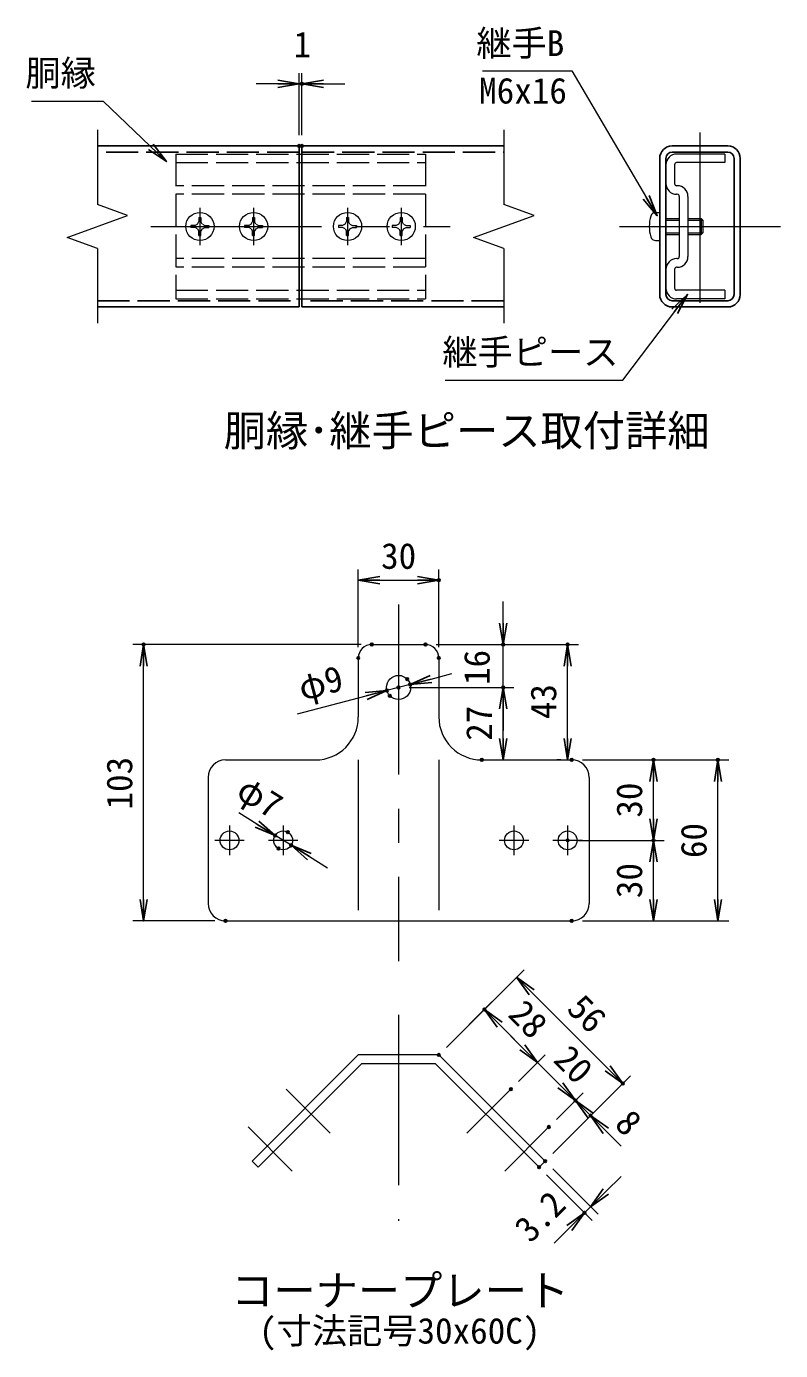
# Model space of a CAD drawing. Units: millimetres, scale not verified, with parts at other scales. Extents: x -4200 to 4200, y -2970 to 2970.
# Drawn here: x 686 to 2091, y -1481 to 988 of the extents above; entities that cross this region are included whole.
import ezdxf
from ezdxf.enums import TextEntityAlignment as Align

# ---------------------------------------------------------------- set-up
doc = ezdxf.new("R2010")
doc.units = ezdxf.units.MM
doc.header["$LTSCALE"] = 10
doc.header["$PDMODE"] = 32
doc.header["$PDSIZE"] = 5
doc.linetypes.add('DASHED', pattern=[7.5, 6, -1.5])
doc.linetypes.add('USER1', pattern=[50.8, 31.75, -6.35, 6.35, -6.35])
for name, color, linetype, lineweight in [('0-1_D-TTL-TXT', 7, 'Continuous', 25), ('0-2_D-BMK', 2, 'USER1', 13), ('0-3_D-STR3', 3, 'Continuous', 13), ('0-4_D-STR-DIM', 7, 'Continuous', 13), ('0-5_0', 7, 'Continuous', 25), ('0-9_D-STR1', 1, 'Continuous', 25), ('0-B_D-STR-TXT', 7, 'Continuous', 13)]:
    doc.layers.add(name, color=color, linetype=linetype, lineweight=lineweight)
doc.layers.add('0-6_Defpoints', color=8, linetype='Continuous')
doc.styles.add('ＭＳ ゴシック', font='')
doc.styles.get('ＭＳ ゴシック').set_extended_font_data('MS Gothic')

# ---------------------------------------------------------------- blocks, each defined once
blk = doc.blocks.new('_Open')
at = {"layer": '0-5_0'}
blk.add_line((-10, 1.667), (0, 0), dxfattribs=at)
blk.add_lwpolyline([(-10, -1.667), (0, 0), (-10, 0)], dxfattribs=at)

msp = doc.modelspace()

# ---------------------------------------------------------------- linework, layer by layer
at = {"layer": '0-2_D-BMK'}
for p, q in [((1940.96, 789.81), (1940.96, 439.81)), ((1009.3, 649.81), (1009.3, 579.81)), ((1109.3, 649.81), (1109.3, 579.81)), ((1284.3, 649.81), (1284.3, 579.81)), ((1384.3, 649.81), (1384.3, 579.81)), ((918.06, 614.81), (1475.54, 614.81)), ((1790.96, 614.81), (2090.96, 614.81)), ((1379.38, -89.57), (1379.38, -754.57)), ((1064.38, -502.07), (1064.38, -557.07)), ((1164.38, -502.07), (1164.38, -557.07)), ((1594.38, -502.07), (1594.38, -557.07)), ((1694.38, -502.07), (1694.38, -557.07)), ((1091.88, -529.57), (1036.88, -529.57)), ((1191.88, -529.57), (1136.88, -529.57)), ((1621.88, -529.57), (1566.88, -529.57)), ((1721.88, -529.57), (1666.88, -529.57)), ((1379.38, -854.57), (1379.38, -1238.88)), ((1252.12, -1075.31), (1169.96, -993.14)), ((1506.63, -1075.31), (1588.8, -993.14)), ((1181.41, -1146.02), (1099.25, -1063.85)), ((1577.35, -1146.02), (1659.51, -1063.85))]:
    msp.add_line(p, q, dxfattribs=at)
at = {"layer": '0-3_D-STR3', "linetype": 'DASHED'}
for p, q in [((964.3, 749.81), (964.3, 479.81)), ((964.3, 749.81), (1429.3, 749.81)), ((1429.3, 749.81), (1429.3, 479.81)), ((964.3, 733.81), (1429.3, 733.81)), ((1429.3, 690.81), (964.3, 690.81)), ((1429.3, 674.81), (964.3, 674.81)), ((1429.3, 554.81), (964.3, 554.81)), ((1429.3, 538.81), (964.3, 538.81)), ((964.3, 495.81), (1429.3, 495.81)), ((964.3, 479.81), (1429.3, 479.81))]:
    msp.add_line(p, q, dxfattribs=at)
at = {"layer": '0-3_D-STR3'}
for p, q in [((1987.46, 749.81), (1897.46, 749.81)), ((1987.46, 749.81), (1987.46, 733.81)), ((1877.46, 729.81), (1877.46, 694.81)), ((1893.46, 729.81), (1893.46, 694.81)), ((1987.46, 733.81), (1897.46, 733.81)), ((1898.46, 690.81), (1897.46, 690.81)), ((1898.46, 674.81), (1897.46, 674.81)), ((1902.46, 670.81), (1902.46, 558.81)), ((1918.46, 670.81), (1918.46, 558.81)), ((1004.8, 619.13), (1000.16, 616.77)), ((1004.89, 619.22), (1007.34, 623.83)), ((1007.47, 631.56), (1007.34, 623.83)), ((1007.35, 631.56), (1011.13, 631.56)), ((1011.13, 631.56), (1011.26, 623.83)), ((1013.72, 619.22), (1011.26, 623.83)), ((1013.81, 619.13), (1018.45, 616.77)), ((1104.8, 619.13), (1100.16, 616.77)), ((1104.89, 619.22), (1107.34, 623.83)), ((1107.47, 631.56), (1107.34, 623.83)), ((1107.35, 631.56), (1111.13, 631.56)), ((1111.13, 631.56), (1111.26, 623.83)), ((1113.72, 619.22), (1111.26, 623.83)), ((1113.81, 619.13), (1118.45, 616.77)), ((1279.8, 619.13), (1275.16, 616.77)), ((1279.89, 619.22), (1282.34, 623.83)), ((1282.47, 631.56), (1282.34, 623.83)), ((1282.35, 631.56), (1286.13, 631.56)), ((1286.13, 631.56), (1286.26, 623.83)), ((1288.72, 619.22), (1286.26, 623.83)), ((1288.81, 619.13), (1293.45, 616.77)), ((1379.8, 619.13), (1375.16, 616.77)), ((1379.89, 619.22), (1382.34, 623.83)), ((1382.47, 631.56), (1382.34, 623.83)), ((1382.35, 631.56), (1386.13, 631.56)), ((1386.13, 631.56), (1386.26, 623.83)), ((1388.72, 619.22), (1386.26, 623.83)), ((1388.81, 619.13), (1393.45, 616.77)), ((1858.33, 641.06), (1865.96, 641.06)), ((1865.96, 641.06), (1865.96, 588.56)), ((1877.46, 629.81), (1902.46, 629.81)), ((1877.46, 626.81), (1902.46, 626.81)), ((1918.46, 629.81), (1942.96, 629.81)), ((1918.46, 626.81), (1945.96, 626.81)), ((1942.96, 629.81), (1942.96, 599.81)), ((1945.96, 626.81), (1942.96, 629.81)), ((1945.96, 626.81), (1945.96, 602.81)), ((1000.16, 616.77), (992.55, 616.64)), ((992.55, 616.64), (992.55, 612.98)), ((992.55, 616.64), (992.55, 612.98)), ((1000.16, 612.85), (992.55, 612.98)), ((1004.8, 610.48), (1000.16, 612.85)), ((1004.89, 610.4), (1007.34, 605.79)), ((1007.47, 598.06), (1007.34, 605.79)), ((1007.47, 598.06), (1011.13, 598.06)), ((1011.13, 598.06), (1011.26, 605.79)), ((1013.72, 610.4), (1011.26, 605.79)), ((1013.81, 610.48), (1018.45, 612.85)), ((1018.45, 612.85), (1026.05, 612.98)), ((1100.16, 616.77), (1092.55, 616.64)), ((1092.55, 616.64), (1092.55, 612.98)), ((1092.55, 616.64), (1092.55, 612.98)), ((1100.16, 612.85), (1092.55, 612.98)), ((1104.8, 610.48), (1100.16, 612.85)), ((1104.89, 610.4), (1107.34, 605.79)), ((1107.47, 598.06), (1107.34, 605.79)), ((1107.47, 598.06), (1111.13, 598.06)), ((1111.13, 598.06), (1111.26, 605.79)), ((1113.72, 610.4), (1111.26, 605.79)), ((1113.81, 610.48), (1118.45, 612.85)), ((1118.45, 612.85), (1126.05, 612.98)), ((1275.16, 616.77), (1267.55, 616.64)), ((1267.55, 616.64), (1267.55, 612.98)), ((1267.55, 616.64), (1267.55, 612.98)), ((1275.16, 612.85), (1267.55, 612.98)), ((1279.8, 610.48), (1275.16, 612.85)), ((1279.89, 610.4), (1282.34, 605.79)), ((1282.47, 598.06), (1282.34, 605.79)), ((1282.47, 598.06), (1286.13, 598.06)), ((1286.13, 598.06), (1286.26, 605.79)), ((1288.72, 610.4), (1286.26, 605.79)), ((1288.81, 610.48), (1293.45, 612.85)), ((1293.45, 612.85), (1301.05, 612.98)), ((1375.16, 616.77), (1367.55, 616.64)), ((1367.55, 616.64), (1367.55, 612.98)), ((1367.55, 616.64), (1367.55, 612.98)), ((1375.16, 612.85), (1367.55, 612.98)), ((1379.8, 610.48), (1375.16, 612.85)), ((1379.89, 610.4), (1382.34, 605.79)), ((1382.47, 598.06), (1382.34, 605.79)), ((1382.47, 598.06), (1386.13, 598.06)), ((1386.13, 598.06), (1386.26, 605.79)), ((1388.72, 610.4), (1386.26, 605.79)), ((1388.81, 610.48), (1393.45, 612.85)), ((1393.45, 612.85), (1401.05, 612.98)), ((1877.46, 602.81), (1902.46, 602.81)), ((1877.46, 599.81), (1902.46, 599.81)), ((1918.46, 602.81), (1945.96, 602.81)), ((1918.46, 599.81), (1942.96, 599.81)), ((1945.96, 602.81), (1942.96, 599.81)), ((1858.33, 588.56), (1865.96, 588.56)), ((1898.46, 554.81), (1897.46, 554.81)), ((1877.46, 534.81), (1877.46, 499.81)), ((1893.46, 534.81), (1893.46, 499.81)), ((1898.46, 538.81), (1897.46, 538.81)), ((1987.46, 495.81), (1897.46, 495.81)), ((1987.46, 495.81), (1987.46, 479.81)), ((1987.46, 479.81), (1897.46, 479.81)), ((1329.38, -164.57), (1429.38, -164.57)), ((1304.38, -189.57), (1304.38, -299.57)), ((1454.38, -189.57), (1454.38, -299.57)), ((1056.88, -379.57), (1224.38, -379.57)), ((1304.38, -379.57), (1304.38, -659.57)), ((1454.38, -379.57), (1454.38, -659.57)), ((1534.38, -379.57), (1701.88, -379.57)), ((1534.38, -379.57), (1608.67, -379.57)), ((1024.38, -412.07), (1024.38, -647.07)), ((1734.38, -412.07), (1734.38, -647.07)), ((1056.88, -679.57), (1701.88, -679.57))]:
    msp.add_line(p, q, dxfattribs=at)
for points in [[(1018.45, 616.77), (1026.05, 616.64), (1026.05, 612.98)], [(1118.45, 616.77), (1126.05, 616.64), (1126.05, 612.98)], [(1293.45, 616.77), (1301.05, 616.64), (1301.05, 612.98)], [(1393.45, 616.77), (1401.05, 616.64), (1401.05, 612.98)]]:
    msp.add_lwpolyline(points, dxfattribs=at)
msp.add_lwpolyline([(1652.37, -1127.56), (1454.38, -929.57), (1304.38, -929.57), (1106.39, -1127.56), (1117.7, -1138.88), (1311.01, -945.57), (1447.75, -945.57), (1641.06, -1138.88)], close=True, dxfattribs=at)
for centre, radius in [((1009.3, 614.81), 26.25), ((1109.3, 614.81), 26.25), ((1284.3, 614.81), 26.25), ((1384.3, 614.81), 26.25), ((1379.38, -244.57), 22.5), ((1064.38, -529.57), 17.5), ((1164.38, -529.57), 17.5), ((1594.38, -529.57), 17.5), ((1694.38, -529.57), 17.5)]:
    msp.add_circle(centre, radius, dxfattribs=at)
for centre, radius, start, end in [((1897.46, 729.81), 20, 90, 180), ((1897.46, 729.81), 4, 90, 180), ((1897.46, 694.81), 20, 180, 270), ((1897.46, 694.81), 4, 180, 270), ((1898.46, 670.81), 20, 0, 90), ((1898.46, 670.81), 4, 0, 90), ((1916.46, 614.81), 70, 163.92714, 196.07286), ((1858.33, 631.56), 9.5, 90, 163.92714), ((1858.33, 598.06), 9.5, 196.07286, 270), ((1897.46, 534.81), 20, 90, 180), ((1898.46, 558.81), 4, 270, 0), ((1898.46, 558.81), 20, 270, 0), ((1897.46, 534.81), 4, 90, 180), ((1897.46, 499.81), 20, 180, 270), ((1897.46, 499.81), 4, 180, 270), ((1329.38, -189.57), 25, 90, 180), ((1429.38, -189.57), 25, 0, 90), ((1224.38, -299.57), 80, 270, 0), ((1534.38, -299.57), 80, 180.00014, 270.00022), ((1056.88, -412.07), 32.5, 90, 180), ((1701.88, -412.07), 32.5, 0, 90), ((1056.88, -647.07), 32.5, 180, 270), ((1701.88, -647.07), 32.5, 270, 0)]:
    msp.add_arc(centre, radius, start, end, dxfattribs=at)
at = {"layer": '0-4_D-STR-DIM'}
for p, q in [((1194.3, 784.81), (1194.3, 900.77)), ((1199.3, 784.81), (1199.3, 900.77)), ((1154.3, 880.77), (1114.3, 880.77)), ((1194.3, 880.77), (1199.3, 880.77)), ((1239.3, 880.77), (1279.3, 880.77)), ((818.16, 794.81), (818.16, 655.85)), ((1575.44, 794.81), (1575.44, 655.85)), ((874.55, 635.33), (818.16, 655.85)), ((1631.82, 635.33), (1575.44, 655.85)), ((761.78, 594.29), (874.55, 635.33)), ((1519.06, 594.29), (1631.82, 635.33)), ((818.16, 573.77), (761.78, 594.29)), ((1575.44, 573.77), (1519.06, 594.29)), ((818.16, 573.77), (818.16, 434.81)), ((1575.44, 573.77), (1575.44, 434.81)), ((1304.38, -169.57), (1304.38, -24.57)), ((1454.38, -169.57), (1454.38, -24.57)), ((1344.38, -44.57), (1414.38, -44.57)), ((1574.38, -124.57), (1574.38, -84.57)), ((1309.38, -164.57), (884.38, -164.57)), ((1449.38, -164.57), (1714.38, -164.57)), ((1449.38, -164.57), (1594.38, -164.57)), ((1574.38, -244.57), (1574.38, -164.57)), ((904.38, -639.57), (904.38, -204.57)), ((1439.85, -228.76), (1478.54, -218.64)), ((1694.38, -339.57), (1694.38, -204.57)), ((1401.15, -238.88), (1357.61, -250.27)), ((1399.38, -244.57), (1594.38, -244.57)), ((1399.38, -244.57), (1594.38, -244.57)), ((1191.31, -293.76), (1318.91, -260.39)), ((1574.38, -339.57), (1574.38, -284.57)), ((1574.38, -284.57), (1574.38, -324.57)), ((1554.38, -379.57), (1594.38, -379.57)), ((1681.88, -379.57), (1674.38, -379.57)), ((1721.88, -379.57), (1994.38, -379.57)), ((1721.88, -379.57), (1874.38, -379.57)), ((1854.38, -489.57), (1854.38, -419.57)), ((1974.38, -639.57), (1974.38, -419.57)), ((1115.55, -499.22), (1081.57, -478.1)), ((1179.24, -538.81), (1149.52, -520.33)), ((1714.38, -529.57), (1874.38, -529.57)), ((1714.38, -529.57), (1874.38, -529.57)), ((1213.21, -559.93), (1247.19, -581.05)), ((1854.38, -639.57), (1854.38, -569.57)), ((1036.88, -679.57), (884.38, -679.57)), ((1721.88, -679.57), (1994.38, -679.57)), ((1721.88, -679.57), (1874.38, -679.57)), ((1468.52, -915.43), (1613.37, -770.58)), ((1627.52, -813), (1768.94, -954.43)), ((1468.52, -915.43), (1553.37, -830.58)), ((1609.94, -915.43), (1567.52, -873)), ((1609.94, -915.43), (1581.66, -887.15)), ((1602.94, -979), (1652.37, -929.57)), ((1602.94, -979), (1652.37, -929.57)), ((1638.23, -943.72), (1708.94, -1014.43)), ((1680.65, -986.14), (1652.37, -957.86)), ((1666.51, -1113.42), (1811.36, -968.57)), ((1673.65, -1049.71), (1723.08, -1000.28)), ((1673.65, -1049.71), (1723.08, -1000.28)), ((1666.51, -1113.42), (1751.36, -1028.57)), ((1708.94, -1014.43), (1737.22, -1042.71)), ((1737.22, -1042.71), (1765.51, -1070.99)), ((1765.51, -1070.99), (1793.79, -1099.28)), ((1655.2, -1153.02), (1740.05, -1237.87)), ((1666.51, -1141.71), (1751.36, -1226.56)), ((1765.51, -1184.13), (1793.79, -1155.85)), ((1737.22, -1212.42), (1725.91, -1223.73)), ((1697.62, -1252.01), (1669.34, -1280.3))]:
    msp.add_line(p, q, dxfattribs=at)
at = {"layer": '0-6_Defpoints'}
for p in [(1199.3, 880.77), (1194.3, 764.81), (1199.3, 764.81), (1454.38, -44.57), (904.38, -164.57), (1329.38, -164.57), (1429.38, -164.57), (1429.38, -164.57), (1574.38, -164.57), (1694.38, -164.57), (1304.38, -189.57), (1454.38, -189.57), (1379.38, -244.57), (1395.68, -229.06), (1401.15, -238.88), (1574.38, -244.57), (1357.61, -250.27), (1363.08, -260.08), (1534.38, -379.57), (1701.88, -379.57), (1854.38, -379.57), (1974.38, -379.57), (1149.52, -520.33), (1172.97, -514.33), (1155.79, -544.82), (1179.24, -538.81), (1694.38, -529.57), (1854.38, -529.57), (1056.88, -679.57), (1701.88, -679.57), (1539.23, -844.72), (1454.38, -929.57), (1454.38, -929.57), (1797.22, -982.71), (1588.8, -993.14), (1708.94, -1014.43), (1737.22, -1042.71), (1659.51, -1063.85), (1652.37, -1127.56), (1652.37, -1127.56), (1641.06, -1138.88), (1725.91, -1223.73)]:
    msp.add_point(p, dxfattribs=at)
at = {"layer": '0-9_D-STR1'}
for p, q in [((1194.3, 764.81), (818.16, 764.81)), ((1194.3, 764.81), (1194.3, 464.81)), ((1199.3, 764.81), (1575.44, 764.81)), ((1199.3, 764.81), (1199.3, 464.81)), ((1865.96, 741.81), (1865.96, 487.81)), ((1877.46, 741.81), (1877.46, 487.81)), ((1992.96, 764.81), (1888.96, 764.81)), ((1992.96, 753.31), (1888.96, 753.31)), ((2004.46, 487.81), (2004.46, 741.81)), ((2015.96, 487.81), (2015.96, 741.81)), ((1888.96, 476.31), (1992.96, 476.31)), ((818.16, 464.81), (1194.3, 464.81)), ((1575.44, 464.81), (1199.3, 464.81)), ((1888.96, 464.81), (1992.96, 464.81))]:
    msp.add_line(p, q, dxfattribs=at)
at = {"layer": '0-9_D-STR1', "linetype": 'DASHED'}
for p, q in [((1194.3, 753.31), (818.16, 753.31)), ((1199.3, 753.31), (1575.44, 753.31)), ((818.16, 476.31), (1194.3, 476.31)), ((1575.44, 476.31), (1199.3, 476.31))]:
    msp.add_line(p, q, dxfattribs=at)
at = {"layer": '0-9_D-STR1'}
for centre, radius, start, end in [((1888.96, 741.81), 23, 90, 180), ((1888.96, 741.81), 11.5, 90, 180), ((1992.96, 741.81), 23, 0, 90), ((1992.96, 741.81), 11.5, 0, 90), ((1888.96, 487.81), 23, 180, 270), ((1888.96, 487.81), 11.5, 180, 270), ((1992.96, 487.81), 11.5, 270, 0), ((1992.96, 487.81), 23, 270, 0)]:
    msp.add_arc(centre, radius, start, end, dxfattribs=at)
at = {"layer": '0-B_D-STR-TXT'}
for points in [[(1535.6, 904.73), (1702.44, 904.73), (1860.22, 636.4)], [(695.23, 848.37), (829.27, 848.37), (945.44, 737.16)], [(1466.24, 328.02), (1797.12, 328.02), (1916.75, 486.53)]]:
    msp.add_lwpolyline(points, dxfattribs=at)

# ---------------------------------------------------------------- block references
at = {"layer": '0-4_D-STR-DIM', "xscale": 4, "yscale": 4}
for p in [(1194.3, 880.77), (1454.38, -44.57)]:
    msp.add_blockref('_Open', p, dxfattribs=at)
for p, rotation in [((1199.3, 880.77), 180), ((1304.38, -44.57), 180), ((1574.38, -164.57), 270), ((904.38, -164.57), 90), ((1694.38, -164.57), 90), ((1357.61, -250.27), 14.6554), ((1401.15, -238.88), 194.6554), ((1574.38, -244.57), 90), ((1574.38, -244.57), 90), ((1574.38, -379.57), 270), ((1694.38, -379.57), 270), ((1854.38, -379.57), 90), ((1974.38, -379.57), 90), ((1149.52, -520.33), 328.13461), ((1854.38, -529.57), 270), ((1179.24, -538.81), 148.13461), ((1854.38, -529.57), 90), ((904.38, -679.57), 270), ((1854.38, -679.57), 270), ((1974.38, -679.57), 270), ((1599.23, -784.72), 134.99996), ((1539.23, -844.72), 134.99992), ((1638.23, -943.72), 314.99992), ((1638.23, -943.72), 314.99992), ((1797.22, -982.71), 314.99996), ((1708.94, -1014.43), 314.99992), ((1708.94, -1014.43), 134.99992), ((1737.22, -1042.71), 134.99992), ((1737.22, -1212.42), 224.99985), ((1725.91, -1223.73), 44.99985)]:
    msp.add_blockref('_Open', p, dxfattribs=dict(at, rotation=rotation))
at = {"layer": '0-B_D-STR-TXT', "xscale": 4, "yscale": 4}
for p, rotation in [((946.89, 735.79), 316.73834), ((1861.24, 634.68), 300.77242), ((1917.96, 488.12), 52.50057)]:
    msp.add_blockref('_Open', p, dxfattribs=dict(at, rotation=rotation))

# ---------------------------------------------------------------- texts
at = {"layer": '0-1_D-TTL-TXT', "style": 'ＭＳ ゴシック'}
for s, height, p in [('胴縁･継手ピース取付詳細', 57.7, (1053.57, 188.07)), ('コーナープレート', 57.7, (1067.5, -1414.83)), ('(寸法記号30x60C)', 48.09, (1119.48, -1482.12))]:
    msp.add_text(s, height=height, dxfattribs=at).set_placement(p, align=Align.BOTTOM_LEFT)
at = {"layer": '0-4_D-STR-DIM', "style": 'ＭＳ ゴシック'}
for s, p in [('1', (1183.73, 915.51)), ('30', (1346.75, -37.83))]:
    msp.add_text(s, height=48.09, dxfattribs=at).set_placement(p, align=Align.BOTTOM_LEFT)
for s, rotation, p in [('16', 90, (1563.66, -239.92)), ('φ9', 14.655, (1203.87, -283.5)), ('43', 90, (1687.63, -303.67)), ('27', 90, (1567.63, -343.92)), ('103', 90, (897.63, -472.07)), ('φ7', 328.135, (1065.8, -459.91)), ('30', 90, (1847.63, -487.2)), ('60', 90, (1967.63, -562.57)), ('30', 90, (1847.63, -637.2)), ('28', 315, (1570.61, -866.55)), ('56', 315, (1680.3, -856.25)), ('20', 315, (1655.2, -951.14)), ('8', 315, (1769.37, -1071.24)), ('3.2', 45, (1635.07, -1292.2))]:
    msp.add_text(s, height=48.09, rotation=rotation, dxfattribs=at).set_placement(p, align=Align.BOTTOM_LEFT)
at = {"layer": '0-B_D-STR-TXT', "style": 'ＭＳ ゴシック'}
for s, p in [('継手B', (1524.24, 918.07)), ('胴縁', (684.12, 862.34)), ('M6x16', (1529.52, 829.47)), ('継手ピース', (1461.02, 342.15))]:
    msp.add_text(s, height=48.09, dxfattribs=at).set_placement(p, align=Align.BOTTOM_LEFT)

doc.saveas('drawing.dxf')
